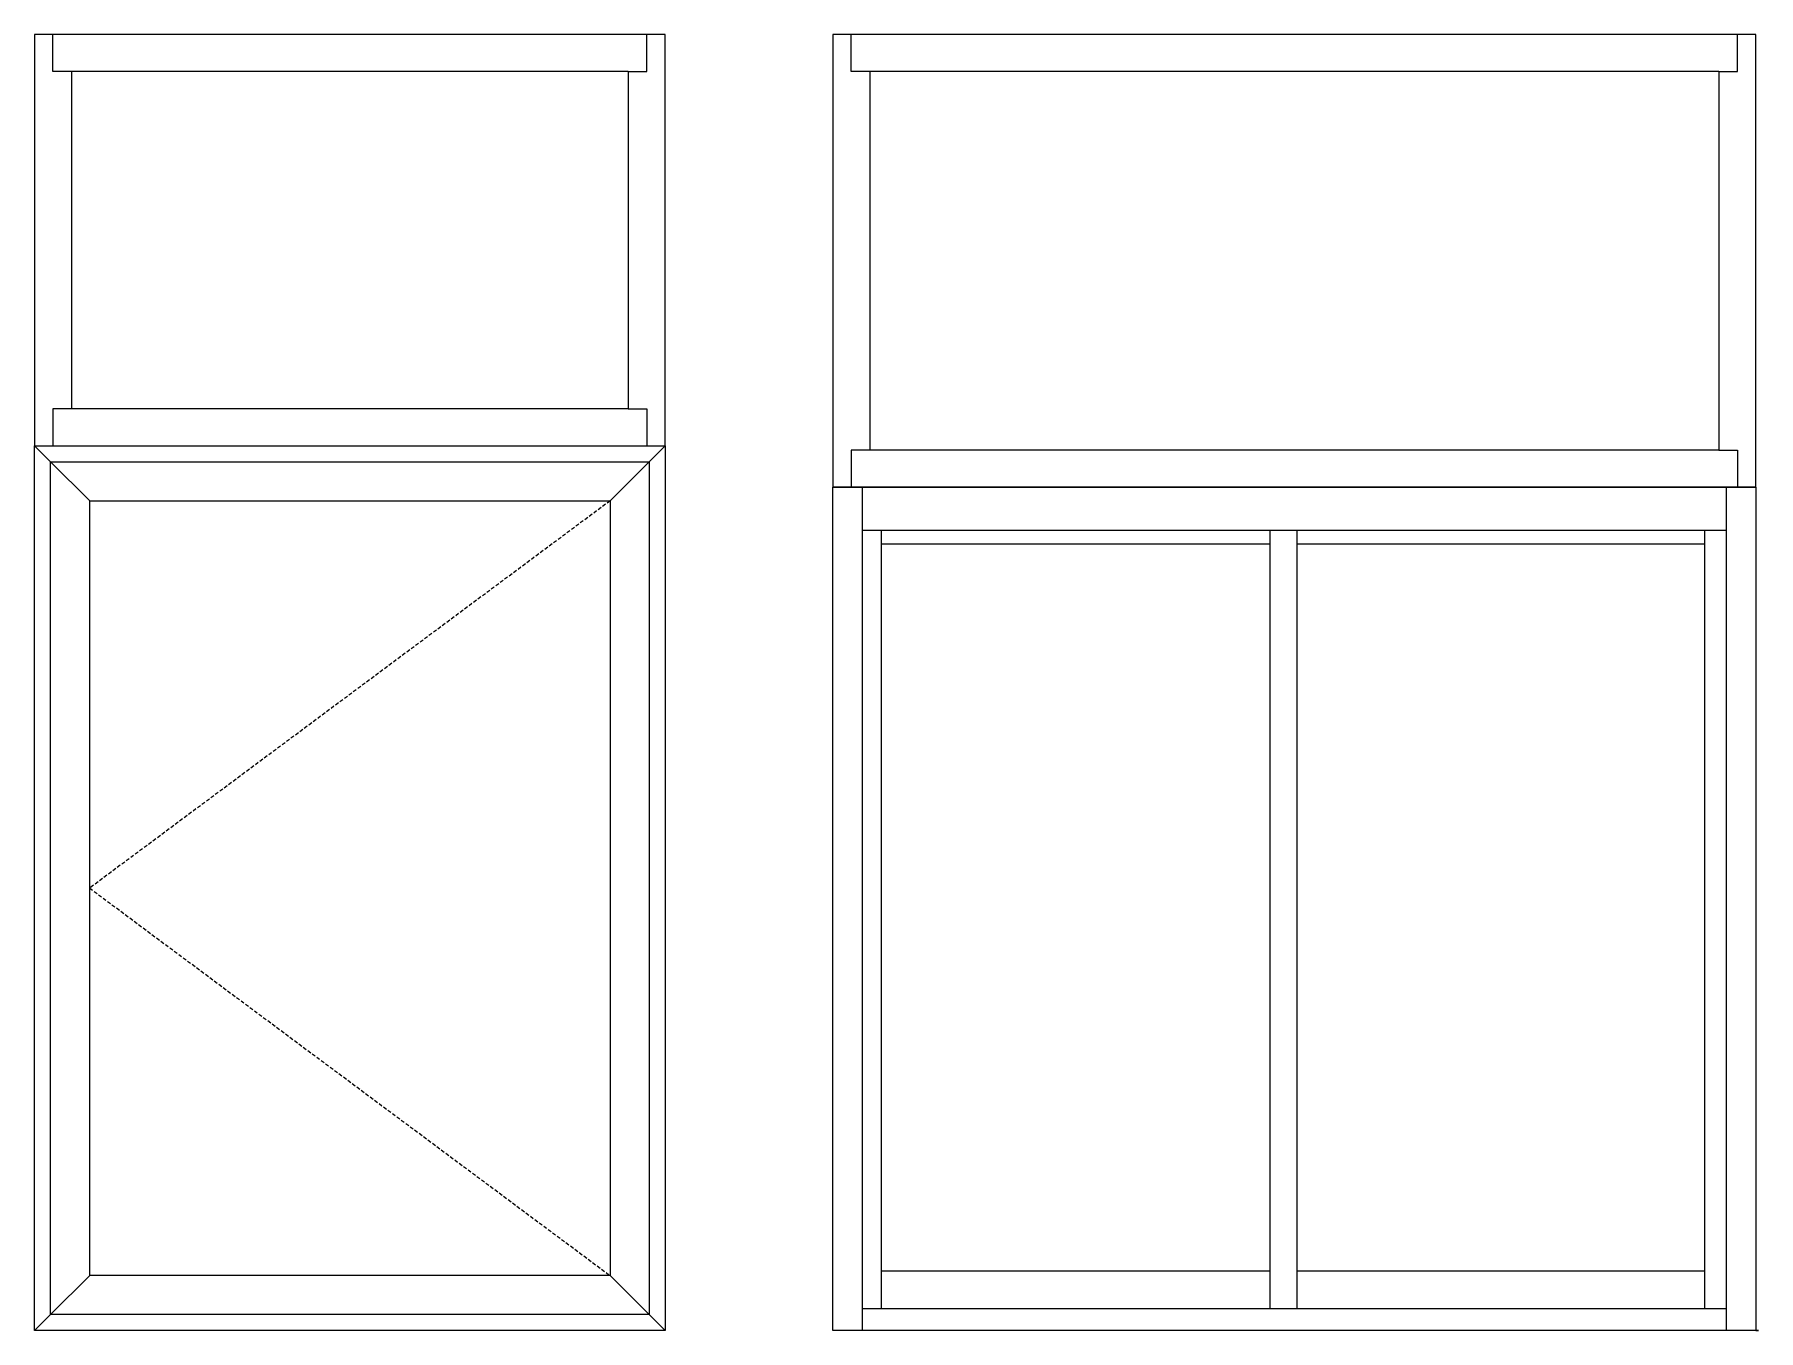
# Model space of a CAD drawing. Extents: x -138 to 168, y -127 to 80.
# Drawn here: x -138.1 to -21.6, y -118.2 to -30.6 of the extents above; entities that cross this region are included whole.
import ezdxf

# ---------------------------------------------------------------- set-up
doc = ezdxf.new("R2010")
doc.units = 0
doc.header["$MEASUREMENT"] = 0
doc.linetypes.add('HIDDEN', pattern=[0.375, 0.25, -0.125])
for name, color, linetype in [('ELEV_FRAME', 1, 'CONTINUOUS'), ('ELEV_VENT', 5, 'CONTINUOUS'), ('MISC', 7, 'CONTINUOUS')]:
    doc.layers.add(name, color=color, linetype=linetype)

msp = doc.modelspace()

# ---------------------------------------------------------------- linework, layer by layer
at = {"layer": 'ELEV_FRAME'}
for p, q in [((-138.06, -30.61), (-138.06, -58.42)), ((-95.44, -30.61), (-138.06, -30.61)), ((-136.81, -33.11), (-136.81, -30.61)), ((-96.69, -33.11), (-96.69, -30.61)), ((-21.75, -30.61), (-84.12, -30.61)), ((-84.12, -30.61), (-84.12, -61.2)), ((-82.87, -33.11), (-82.87, -30.61)), ((-22.99, -33.11), (-22.99, -30.61)), ((-135.56, -33.11), (-136.81, -33.11)), ((-135.56, -33.11), (-135.56, -55.92)), ((-97.94, -33.11), (-135.56, -33.11)), ((-97.94, -33.11), (-97.94, -55.92)), ((-97.94, -33.11), (-96.69, -33.11)), ((-81.62, -33.11), (-82.87, -33.11)), ((-24.24, -33.11), (-81.62, -33.11)), ((-81.62, -33.11), (-81.62, -58.7)), ((-24.24, -33.11), (-24.24, -58.7)), ((-24.24, -33.11), (-22.99, -33.11)), ((-135.56, -55.92), (-136.81, -55.92)), ((-136.81, -55.92), (-136.81, -58.42)), ((-97.94, -55.92), (-135.56, -55.92)), ((-97.94, -55.92), (-96.69, -55.92)), ((-96.69, -55.92), (-96.69, -58.42)), ((-138.06, -58.42), (-136.98, -59.49)), ((-96.52, -59.49), (-95.44, -58.42)), ((-82.87, -58.7), (-82.87, -61.2)), ((-81.62, -58.7), (-82.87, -58.7)), ((-24.24, -58.7), (-81.62, -58.7)), ((-24.24, -58.7), (-22.99, -58.7)), ((-22.99, -58.7), (-22.99, -61.2)), ((-21.75, -61.2), (-84.12, -61.2)), ((-138.06, -118.21), (-136.98, -117.14)), ((-95.44, -118.21), (-96.52, -117.14))]:
    msp.add_line(p, q, dxfattribs=at)
at = {"layer": 'ELEV_FRAME', "linetype": 'Continuous'}
for p, q in [((-95.44, -58.42), (-95.44, -30.61)), ((-21.75, -61.2), (-21.75, -30.61)), ((-138.06, -58.42), (-95.44, -58.42))]:
    msp.add_line(p, q, dxfattribs=at)
at = {"layer": 'ELEV_FRAME', "color": 1}
for p, q in [((-84.12, -118.21), (-84.12, -61.2)), ((-84.12, -61.2), (-21.76, -61.2)), ((-82.11, -118.21), (-82.11, -61.2)), ((-23.75, -61.2), (-23.75, -118.21)), ((-21.75, -61.2), (-21.75, -118.21)), ((-82.11, -64.12), (-23.75, -64.12)), ((-23.75, -116.75), (-82.11, -116.75)), ((-21.56, -118.21), (-84.12, -118.21)), ((-21.75, -118.21), (-21.56, -118.21))]:
    msp.add_line(p, q, dxfattribs=at)
at = {"layer": 'ELEV_FRAME'}
msp.add_lwpolyline([(-138.06, -118.21), (-138.06, -58.42), (-95.44, -58.42), (-95.44, -118.21)], close=True, dxfattribs=at)
at = {"layer": 'ELEV_VENT'}
for p, q in [((-134.33, -62.14), (-136.98, -59.49)), ((-99.17, -62.14), (-96.52, -59.49)), ((-134.33, -114.49), (-136.98, -117.14)), ((-99.17, -114.49), (-96.52, -117.14))]:
    msp.add_line(p, q, dxfattribs=at)
at = {"layer": 'ELEV_VENT', "color": 5}
for p, q in [((-80.83, -116.75), (-80.83, -64.12)), ((-80.83, -65.03), (-54.59, -65.03)), ((-54.59, -64.12), (-54.59, -116.75)), ((-52.76, -64.12), (-52.76, -116.75)), ((-52.76, -65.03), (-25.21, -65.03)), ((-25.21, -64.12), (-25.21, -116.75)), ((-54.59, -114.2), (-80.83, -114.2)), ((-25.21, -114.2), (-52.76, -114.2))]:
    msp.add_line(p, q, dxfattribs=at)
at = {"layer": 'ELEV_VENT'}
for points in [[(-136.98, -117.14), (-136.98, -59.49), (-96.52, -59.49), (-96.52, -117.14)], [(-134.33, -114.49), (-134.33, -62.14), (-99.17, -62.14), (-99.17, -114.49)]]:
    msp.add_lwpolyline(points, close=True, dxfattribs=at)
at = {"layer": 'MISC', "linetype": 'HIDDEN'}
for p, q in [((-99.17, -62.14), (-134.33, -88.31)), ((-134.33, -88.31), (-99.17, -114.49))]:
    msp.add_line(p, q, dxfattribs=at)

doc.saveas('drawing.dxf')
